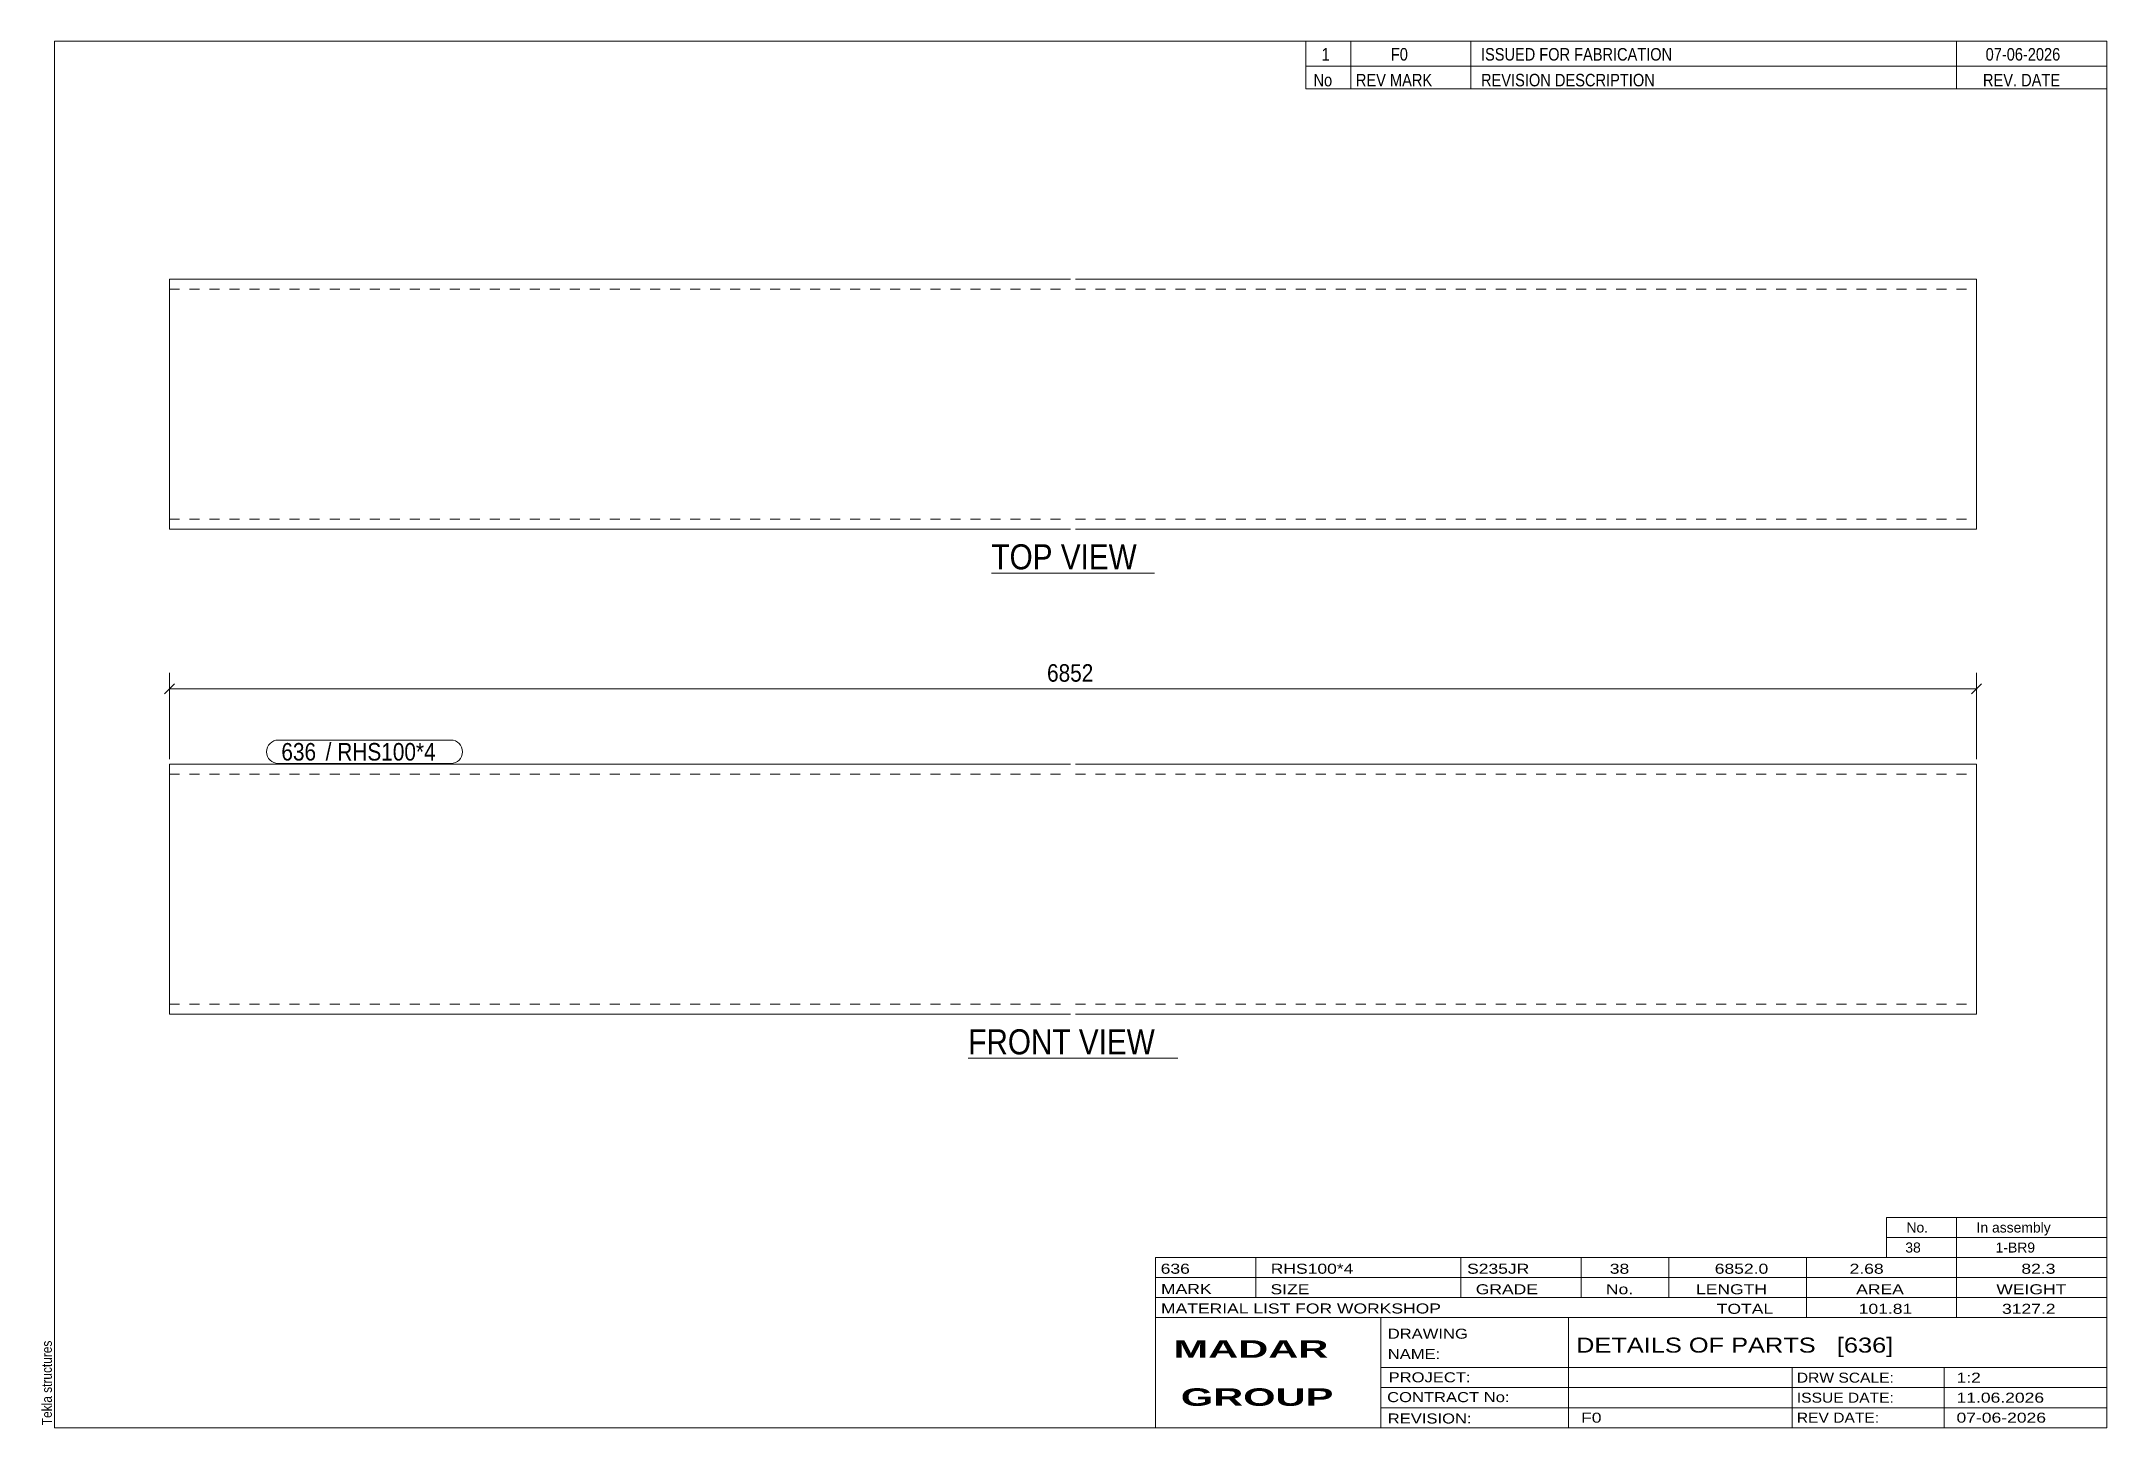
# Model space of a CAD drawing. Header units: millimetres. Extents: x 2 to 415, y 5 to 282.
import ezdxf

# ---------------------------------------------------------------- set-up
doc = ezdxf.new("R2010")
doc.units = ezdxf.units.MM
doc.linetypes.add('XKITLINE00', pattern=[0])
doc.linetypes.add('XKITLINE02', pattern=[4, 2, -2])
for name, color, linetype, lineweight in [('Dimensions', 7, 'Continuous', 0), ('DrawingSheet', 5, 'Continuous', 0), ('OtherObjectType', 7, 'Continuous', 0), ('Part', 2, 'Continuous', 0), ('PartMark', 7, 'Continuous', 0)]:
    doc.layers.add(name, color=color, linetype=linetype, lineweight=lineweight)
doc.styles.add('ARIAL', font='ARIAL.TTF')
doc.styles.add('ARIAL_BOLD', font='ARIALBD.TTF')
doc.styles.add('ARIAL_NARROW', font='ARIALN.TTF')

# ---------------------------------------------------------------- blocks, each defined once
blk = doc.blocks.new('*A1')
at = {"layer": 'Part', "color": 2, "linetype": 'XKITLINE00', "lineweight": 0}
for p, q in [((28, 137.6), (208, 137.6)), ((28, 137.6), (28, 87.9)), ((209, 137.6), (389, 137.6)), ((389, 137.6), (389, 87.6)), ((28, 87.9), (28, 87.6)), ((28, 87.6), (208, 87.6)), ((209, 87.6), (389, 87.6))]:
    blk.add_line(p, q, dxfattribs=at)
at = {"layer": 'Part', "color": 7, "linetype": 'XKITLINE02', "lineweight": 0}
for p, q in [((28, 135.6), (208, 135.6)), ((209, 135.6), (389, 135.6)), ((28, 90.07), (28, 90.19)), ((28, 89.75), (28, 90.07)), ((28, 89.6), (28, 89.75)), ((28, 89.6), (208, 89.6)), ((209, 89.6), (389, 89.6)), ((389, 90.07), (389, 90.19)), ((389, 89.75), (389, 90.07)), ((389, 89.6), (389, 89.75))]:
    blk.add_line(p, q, dxfattribs=at)
blk = doc.blocks.new('*A2')
at = {"layer": 'Part', "color": 2, "linetype": 'XKITLINE00', "lineweight": 0}
for p, q in [((28, 234.5), (28, 230.5)), ((28, 234.5), (208, 234.5)), ((209, 234.5), (389, 234.5)), ((389, 234.5), (389, 234.2)), ((389, 234.2), (389, 184.5)), ((28, 188.5), (28, 230.5)), ((28, 184.8), (28, 188.5)), ((28, 184.5), (28, 184.8)), ((28, 184.5), (208, 184.5)), ((209, 184.5), (389, 184.5))]:
    blk.add_line(p, q, dxfattribs=at)
at = {"layer": 'Part', "color": 7, "linetype": 'XKITLINE02', "lineweight": 0}
for p, q in [((28, 234.5), (28, 234.2)), ((28, 234.2), (28, 233.33)), ((28, 232.5), (208, 232.5)), ((209, 232.5), (389, 232.5)), ((389, 233.33), (389, 234.5)), ((28, 185.67), (28, 188.5)), ((28, 186.97), (28, 186.65)), ((28, 186.65), (28, 186.5)), ((28, 186.5), (28, 186.65)), ((28, 186.5), (208, 186.5)), ((209, 186.5), (389, 186.5)), ((389, 186.97), (389, 186.65)), ((389, 186.65), (389, 186.5)), ((389, 186.5), (389, 186.65))]:
    blk.add_line(p, q, dxfattribs=at)
blk = doc.blocks.new('*A3')
at = {"layer": 'DrawingSheet', "color": 5, "linetype": 'XKITLINE00', "lineweight": 0}
for p, q in [((415, 282), (5, 282)), ((5, 282), (5, 5)), ((415, 5), (415, 282)), ((5, 5), (415, 5))]:
    blk.add_line(p, q, dxfattribs=at)
at = {"layer": 'DrawingSheet', "color": 5, "style": 'ARIAL', "width": 0.85}
blk.add_text('Tekla structures', height=2, rotation=90, dxfattribs=at).set_placement((4.5, 5.5))
blk = doc.blocks.new('*A4')
at = {"layer": 'OtherObjectType', "color": 7, "linetype": 'XKITLINE00', "lineweight": 0}
for p, q in [((371, 47), (415, 47)), ((371, 43), (371, 47)), ((385, 43), (385, 47)), ((415, 43), (415, 47)), ((371, 43), (415, 43)), ((371, 39), (371, 43)), ((385, 39), (385, 43)), ((415, 39), (415, 43)), ((371, 39), (415, 39))]:
    blk.add_line(p, q, dxfattribs=at)
at = {"layer": 'OtherObjectType', "color": 7, "style": 'ARIAL_NARROW', "width": 1.211571}
for s, p in [('No.', (375, 44)), ('In assembly', (389, 44)), ('38', (374.77, 40)), ('1-BR9', (392.82, 40))]:
    blk.add_text(s, height=2, dxfattribs=at).set_placement(p)
blk = doc.blocks.new('*A5')
at = {"layer": 'OtherObjectType', "color": 7, "linetype": 'XKITLINE00', "lineweight": 0}
for p, q in [((255, 282), (415, 282)), ((415, 282), (255, 282)), ((255, 282), (255, 277)), ((264, 282), (264, 277)), ((288, 282), (288, 277)), ((385, 282), (385, 277)), ((415, 282), (415, 277)), ((255, 277), (415, 277)), ((255, 277), (255, 272.5)), ((255, 277), (415, 277)), ((264, 277), (264, 272.5)), ((288, 277), (288, 272.5)), ((385, 277), (385, 272.5)), ((415, 277), (415, 272.5)), ((415, 272.5), (255, 272.5))]:
    blk.add_line(p, q, dxfattribs=at)
at = {"layer": 'OtherObjectType', "color": 7, "style": 'ARIAL_NARROW'}
for s, width, p in [('1', 1.017001, (258.16, 278.15)), ('F0', 1.017001, (272, 278.15)), ('ISSUED FOR FABRICATION', 1.017001, (290, 278.15)), ('07-06-2026', 1.017001, (390.82, 278.15)), ('No', 1.02, (256.54, 273)), ('REV MARK', 1.02, (265, 273)), ('REVISION DESCRIPTION', 1.02, (290, 273)), ('REV. DATE', 1.02, (390.28, 273))]:
    blk.add_text(s, height=2.5, dxfattribs=dict(at, width=width)).set_placement(p)
blk = doc.blocks.new('*A6')
at = {"layer": 'OtherObjectType', "color": 7, "linetype": 'XKITLINE00', "lineweight": 0}
for p, q in [((225, 39), (415, 39)), ((225, 39), (225, 35)), ((225, 39), (415, 39)), ((245, 35), (245, 39)), ((286, 35), (286, 39)), ((310, 35), (310, 39)), ((327.5, 35), (327.5, 39)), ((355, 35), (355, 39)), ((385, 35), (385, 39)), ((415, 35), (415, 39)), ((225, 35), (415, 35)), ((225, 35), (225, 5)), ((225, 35), (415, 35)), ((245, 31), (245, 35)), ((286, 31), (286, 35)), ((310, 31), (310, 35)), ((327.5, 31), (327.5, 35)), ((355, 31), (355, 35)), ((385, 31), (385, 35)), ((415, 31), (415, 35)), ((225, 31), (415, 31)), ((355, 27), (355, 31)), ((385, 27), (385, 31)), ((415, 27), (415, 31)), ((225, 27), (415, 27)), ((270, 21), (270, 27)), ((307.5, 17), (307.5, 27)), ((415, 21), (415, 27)), ((270, 21), (270, 5)), ((415, 17), (415, 21)), ((270, 17), (415, 17)), ((307.5, 5), (307.5, 17)), ((352.16, 13), (352.16, 17)), ((382.5, 5), (382.5, 17)), ((415, 13), (415, 17)), ((270, 13), (415, 13)), ((352.16, 5), (352.16, 13)), ((415, 9), (415, 13)), ((270, 9), (415, 9)), ((415, 5), (415, 9)), ((225, 5), (415, 5)), ((262.5, 5), (415, 5))]:
    blk.add_line(p, q, dxfattribs=at)
at = {"layer": 'OtherObjectType', "color": 7, "style": 'ARIAL_NARROW'}
for s, height, width, p in [('636', 2, 1.525501, (226.01, 35.76)), ('RHS100*4', 2, 1.525501, (248, 35.76)), ('S235JR', 2, 1.525501, (287.22, 35.76)), ('38', 2, 1.525501, (315.73, 35.76)), ('6852.0', 2, 1.525501, (336.7, 35.76)), ('2.68', 2, 1.525501, (363.64, 35.76)), ('82.3', 2, 1.525501, (397.96, 35.76)), ('MARK', 2, 1.525501, (226.08, 31.73)), ('SIZE', 2, 1.525501, (247.96, 31.66)), ('GRADE', 2, 1.525501, (288.96, 31.66)), ('No.', 2, 1.525501, (314.96, 31.66)), ('LENGTH', 2, 1.525501, (332.96, 31.66)), ('AREA', 2, 1.525501, (364.96, 31.66)), ('WEIGHT', 2, 1.525501, (392.96, 31.66)), ('MATERIAL LIST FOR WORKSHOP', 2, 1.525501, (226.08, 27.82)), ('TOTAL', 2, 1.525501, (337.1, 27.75)), ('101.81', 2, 1.525501, (365.46, 27.75)), ('3127.2', 2, 1.525501, (394.09, 27.75)), ('DRAWING', 2, 1.445, (271.38, 22.78)), ('NAME:', 2, 1.445, (271.38, 18.72)), ('DETAILS OF PARTS   [636]', 3, 1.474651, (309, 20)), ('PROJECT:', 2, 1.445, (271.55, 14.07)), ('DRW SCALE:', 2, 1.36, (353.1, 14)), ('1:2', 2, 1.525501, (385, 14)), ('CONTRACT No:', 2, 1.445, (271.25, 10.11)), ('ISSUE DATE:', 2, 1.36, (353.1, 10)), ('11.06.2026', 2, 1.525501, (385, 10)), ('REVISION:', 2, 1.445, (271.38, 5.84)), ('F0', 2, 1.525501, (310, 6)), ('REV DATE:', 2, 1.36, (353.1, 6)), ('07-06-2026', 2, 1.525501, (385, 6))]:
    blk.add_text(s, height=height, dxfattribs=dict(at, width=width)).set_placement(p)
at = {"layer": 'OtherObjectType', "color": 1, "style": 'ARIAL_BOLD', "width": 1.7}
for s, p in [('MADAR ', (228.58, 18.97)), ('GROUP', (230.03, 9.37))]:
    blk.add_text(s, height=3.5, dxfattribs=at).set_placement(p)
blk = doc.blocks.new('*A7')
at = {"layer": 'Dimensions', "color": 7, "linetype": 'XKITLINE00', "lineweight": 0}
for p, q in [((28.99, 153.59), (27.01, 151.61)), ((28, 138.6), (28, 155.8)), ((389.99, 153.59), (388.01, 151.61)), ((389, 138.6), (389, 155.8)), ((28, 152.6), (389, 152.6))]:
    blk.add_line(p, q, dxfattribs=at)
at = {"layer": 'Dimensions', "color": 3}
for p in [(28, 152.6), (389, 152.6)]:
    blk.add_point(p, dxfattribs=at)
at = {"layer": 'Dimensions', "color": 3, "style": 'ARIAL', "width": 0.85}
blk.add_text('6852', height=3.5, dxfattribs=at).set_placement((203.31, 154.05))
blk = doc.blocks.new('*A8')
at = {"layer": 'PartMark', "color": 7, "linetype": 'XKITLINE00', "lineweight": 0}
for p, q in [((49.75, 142.4), (84.19, 142.4)), ((49.75, 137.7), (84.19, 137.7))]:
    blk.add_line(p, q, dxfattribs=at)
for centre, start, end in [((49.75, 140.05), 90, 270), ((84.19, 140.05), 270, 90)]:
    blk.add_arc(centre, 2.35, start, end, dxfattribs=at)
at = {"layer": 'PartMark', "color": 1, "style": 'ARIAL', "width": 0.85}
blk.add_text('636', height=3.5, dxfattribs=at).set_placement((50.35, 138.3))
at = {"layer": 'PartMark', "color": 3, "style": 'ARIAL', "width": 0.85}
for s, p in [('/', (59.19, 138.3)), ('RHS100*4', (61.53, 138.3))]:
    blk.add_text(s, height=3.5, dxfattribs=at).set_placement(p)
blk = doc.blocks.new('*A9')
at = {"layer": 'OtherObjectType', "color": 7, "linetype": 'XKITLINE00', "lineweight": 0}
blk.add_line((187.57, 78.85), (229.43, 78.85), dxfattribs=at)
at = {"layer": 'OtherObjectType', "color": 3, "style": 'ARIAL', "width": 0.85}
blk.add_text('FRONT VIEW', height=5, dxfattribs=at).set_placement((187.57, 79.6))
blk = doc.blocks.new('*A10')
at = {"layer": 'OtherObjectType', "color": 7, "linetype": 'XKITLINE00', "lineweight": 0}
blk.add_line((192.2, 175.75), (224.8, 175.75), dxfattribs=at)
at = {"layer": 'OtherObjectType', "color": 3, "style": 'ARIAL', "width": 0.85}
blk.add_text('TOP VIEW', height=5, dxfattribs=at).set_placement((192.2, 176.5))

msp = doc.modelspace()

# ---------------------------------------------------------------- block references
at = {"lineweight": 0}
for name in ['*A3', '*A5', '*A2', '*A10', '*A7', '*A8', '*A1', '*A9', '*A4', '*A6']:
    msp.add_blockref(name, (0, 0), dxfattribs=at)

doc.saveas('drawing.dxf')
